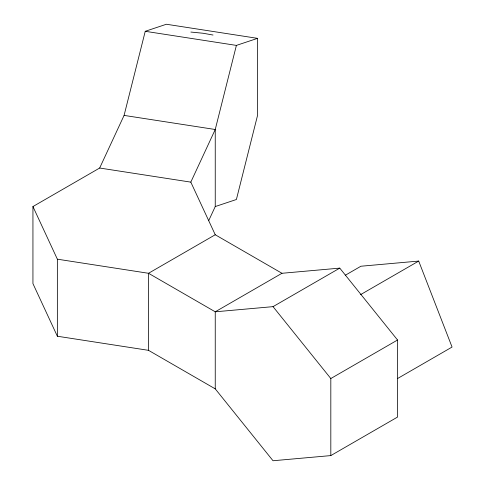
<?xml version="1.0" encoding="UTF-8"?>
<svg xmlns="http://www.w3.org/2000/svg" width="485" height="485" viewBox="0 0 485 485"><rect width="100%" height="100%" fill="white"/><g stroke="black" fill="none" stroke-linecap="round" stroke-linejoin="round"><path stroke-width="0.73" d="M32.938 206.555L57.357 259.184L148.513 273.285L215.243 311.807L281.973 273.285L339.761 268.12L397.548 340.009L397.548 417.064L330.818 455.591L273.031 460.75L215.243 388.861L148.513 350.334L57.357 336.232L32.938 283.604L32.938 206.555L99.661 168.028L124.087 115.4L145.239 31.301L166.391 24.25L257.547 38.351L257.547 115.406L236.395 199.505L215.243 206.555L208.665 220.723M257.547 38.351L236.395 45.402L215.243 129.501L190.817 182.13L215.243 234.758L281.973 273.285M215.243 234.758L148.513 273.285L148.513 350.334M215.243 388.861L215.243 311.807L273.031 306.647L339.761 268.12M345.211 275.298L360.913 266.235L418.7 261.069L452.062 347.06L397.767 378.409M360.476 294.686L418.7 261.069M330.818 455.591L330.818 378.536L397.548 340.009M190.884 32.059L203.154 33.259L213.012 35.035M145.239 31.301L236.395 45.402M124.087 115.4L215.243 129.501L215.243 206.555M99.661 168.028L190.817 182.13M273.031 306.647L330.818 378.536M57.357 259.184L57.357 336.232"/></g></svg>
